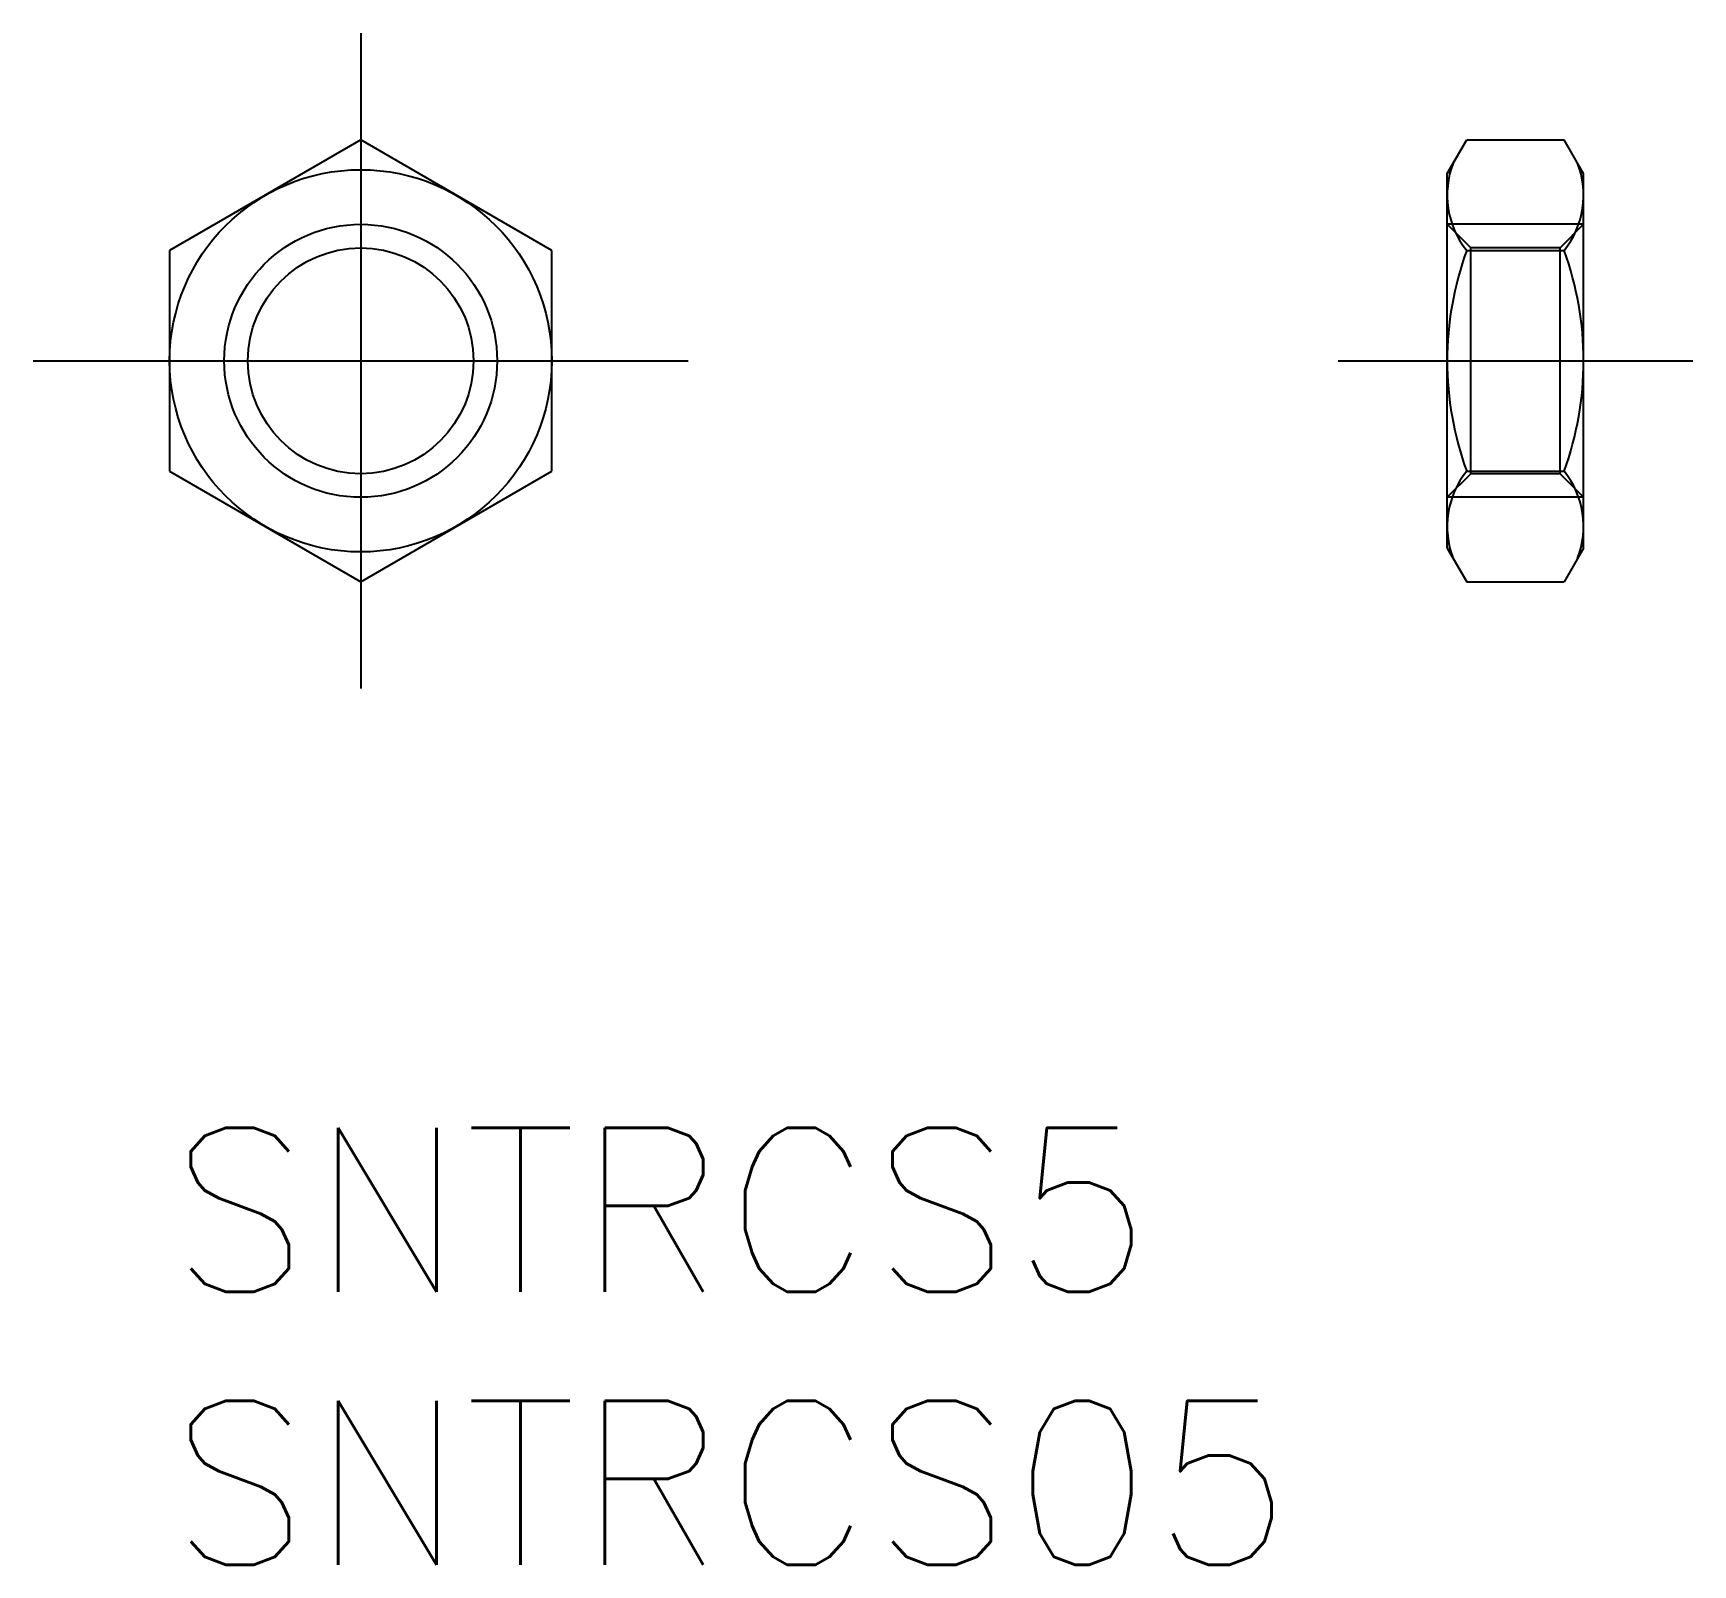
# Model space of a CAD drawing. Extents: x -2.5 to 27.9, y -8 to 20.1.
import ezdxf

# ---------------------------------------------------------------- set-up
doc = ezdxf.new("R2010")
doc.units = 0
doc.header["$LTSCALE"] = 0.5
doc.linetypes.add('CENTER', pattern=[50.8, 31.75, -6.35, 6.35, -6.35])
doc.linetypes.add('DASHED', pattern=[19.05, 12.7, -6.35])
for name, color, linetype in [('MSM_CENTER', 1, 'CENTER'), ('MSM_CONTINUOUS', 7, 'CONTINUOUS'), ('MSM_DASHED', 4, 'DASHED'), ('MSM_NARROW', 5, 'CONTINUOUS'), ('MSM_PART_NUMBER', 7, 'CONTINUOUS')]:
    doc.layers.add(name, color=color, linetype=linetype)
doc.styles.get("Standard").update_dxf_attribs({"font": 'txt.shx', "height": 3, "bigfont": 'bigfont.shx'})

# ---------------------------------------------------------------- blocks, each defined once
blk = doc.blocks.new('*U4')
at = {"layer": 'MSM_PART_NUMBER'}
blk.add_text('SNTRCS5', height=3, dxfattribs=at).set_placement((0, -3))
blk = doc.blocks.new('*U5')
at = {"layer": 'MSM_PART_NUMBER'}
blk.add_text('SNTRCS05', height=3, dxfattribs=at).set_placement((0, -8))

msp = doc.modelspace()

# ---------------------------------------------------------------- linework, layer by layer
at = {"layer": 'MSM_CENTER'}
for p, q in [((3.5, 20.05), (3.5, 8.05)), ((-2.5, 14.05), (9.5, 14.05)), ((21.404, 14.05), (27.904, 14.05))]:
    msp.add_line(p, q, dxfattribs=at)
at = {"layer": 'MSM_CONTINUOUS'}
for p, q in [((3.5, 18.1), (0, 16.071)), ((7, 16.071), (3.5, 18.1)), ((23.404, 17.481), (23.761, 18.1)), ((23.761, 18.1), (25.546, 18.1)), ((25.904, 17.481), (25.546, 18.1)), ((23.404, 10.619), (23.404, 17.481)), ((25.904, 10.619), (25.904, 17.481)), ((25.904, 10.619), (25.904, 17.481)), ((0, 16.071), (0, 12.029)), ((7, 12.029), (7, 16.071)), ((23.761, 16.071), (25.546, 16.071)), ((25.904, 16.071), (25.904, 16.071)), ((0, 12.029), (3.5, 10)), ((3.5, 10), (7, 12.029)), ((23.761, 12.029), (25.546, 12.029)), ((25.904, 12.029), (25.904, 12.029)), ((23.404, 10.619), (23.761, 10)), ((25.904, 10.619), (25.546, 10)), ((23.761, 10), (25.546, 10))]:
    msp.add_line(p, q, dxfattribs=at)
for radius in [3.5, 2.067]:
    msp.add_circle((3.5, 14.05), radius, dxfattribs=at)
for centre, radius, start, end in [((25.023, 17.085), 1.619, 158.7955, 218.7955), ((24.284, 17.085), 1.619, 321.2045, 21.2045), ((29.297, 14.05), 5.893, 159.9474, 200.0526), ((20.01, 14.05), 5.893, 339.9474, 20.0526), ((25.023, 11.015), 1.619, 141.2045, 201.2045), ((24.284, 11.015), 1.619, 338.7955, 38.7955)]:
    msp.add_arc(centre, radius, start, end, dxfattribs=at)
at = {"layer": 'MSM_DASHED'}
for p, q in [((25.904, 16.55), (23.404, 16.55)), ((23.404, 16.55), (23.837, 16.117)), ((25.904, 16.55), (25.471, 16.117)), ((23.837, 11.983), (23.837, 16.117)), ((25.471, 16.117), (23.837, 16.117)), ((25.471, 11.983), (25.471, 16.117)), ((23.404, 11.55), (23.837, 11.983)), ((25.471, 11.983), (23.837, 11.983)), ((25.904, 11.55), (25.471, 11.983)), ((25.904, 11.55), (23.404, 11.55))]:
    msp.add_line(p, q, dxfattribs=at)
at = {"layer": 'MSM_NARROW'}
msp.add_circle((3.5, 14.05), 2.5, dxfattribs=at)

# ---------------------------------------------------------------- block references
at = {"layer": 'MSM_CONTINUOUS'}
for name in ['*U4', '*U5']:
    msp.add_blockref(name, (0, 0), dxfattribs=at)

doc.saveas('drawing.dxf')
